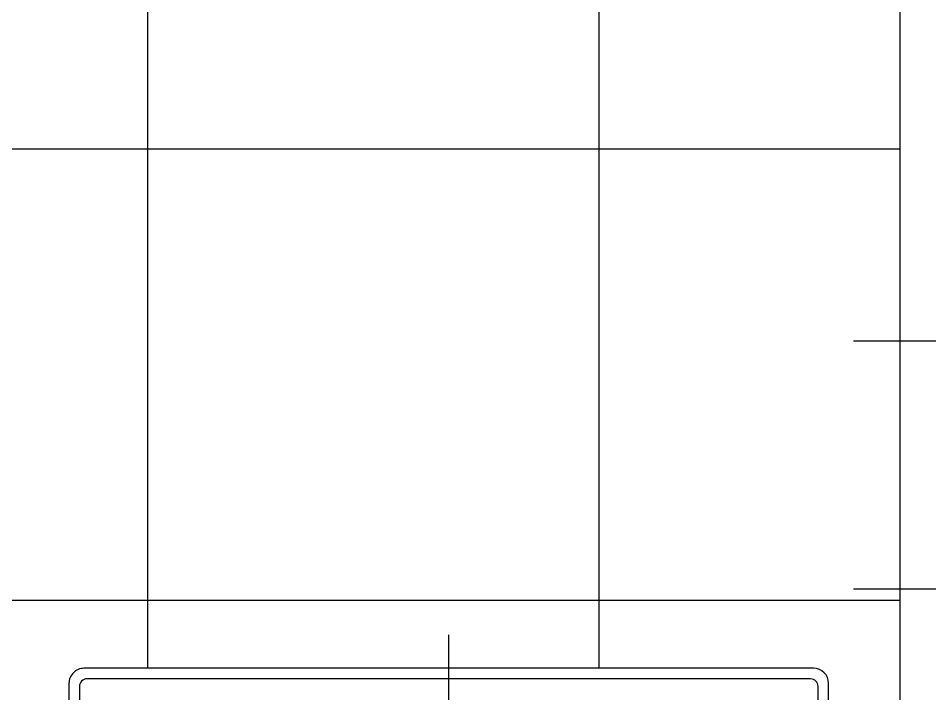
# Model space of a CAD drawing. Header units: millimetres. Extents: x 18456 to 179493, y -203649 to 469211.
# Drawn here: x 107713 to 108319, y 133472 to 133921 of the extents above; entities that cross this region are included whole.
import ezdxf

# ---------------------------------------------------------------- set-up
doc = ezdxf.new("R2010")
doc.units = ezdxf.units.MM
doc.linetypes.add('X-평면도(기본형)$0$HIDDENX2', pattern=[0.75, 0.5, -0.25])
for name, color, linetype, true_color in [('X-평면도(기본형)$0$FUR', 6, 'Continuous', 0xff00ff), ('X-평면도(기본형)$0$KITC', 6, 'Continuous', 0xff00ff), ('X-평면도(기본형)$0$TIL', 5, 'Continuous', 0x0000ff)]:
    doc.layers.add(name, color=color, linetype=linetype, true_color=true_color)

# ---------------------------------------------------------------- blocks, each defined once
blk = doc.blocks.new('X-평면도(기본형)$0$SB1703 1500')
at = {"layer": 'X-평면도(기본형)$0$FUR', "color": 1, "true_color": 0xff0000}
for p, q in [((607.5, 98.83), (607.5, -30.98)), ((772.5, 98.83), (772.5, -30.98))]:
    blk.add_line(p, q, dxfattribs=at)
at = {"layer": 'X-평면도(기본형)$0$FUR', "color": 8, "linetype": 'X-평면도(기본형)$0$HIDDENX2', "ltscale": 2, "true_color": 0x808080}
for p, q in [((607.5, 98.83), (607.5, -30.98)), ((772.5, 98.83), (772.5, -30.98))]:
    blk.add_line(p, q, dxfattribs=at)
blk.add_open_spline([(0, 0), (750, 0), (1500, 0)], degree=2, dxfattribs=at)
at = {"layer": 'X-평면도(기본형)$0$FUR'}
blk.add_open_spline([(0, 0), (750, 0), (1500, 0)], degree=2, dxfattribs=at)
blk = doc.blocks.new('X-평면도(기본형)$0$세면대_공통')
at = {"layer": 'X-평면도(기본형)$0$FUR', "color": 1, "true_color": 0xff0000}
blk.add_line((765264.28, -195403.28, 0.03), (765264.28, -195892.78, -0.59), dxfattribs=at)
at = {"layer": 'X-평면도(기본형)$0$FUR'}
for p, q in [((765011.78, -195428.53, 0), (765011.78, -195860.53, 0)), ((765516.78, -195860.53, 0), (765516.78, -195428.53, 0)), ((765018.78, -195555.53, 0), (765018.78, -195858.53, 0)), ((765509.78, -195858.53, 0), (765509.78, -195555.53, 0)), ((765023.78, -195863.53, 0), (765504.78, -195863.53, 0)), ((765021.78, -195870.53, 0), (765506.78, -195870.53, 0))]:
    blk.add_line(p, q, dxfattribs=at)
for centre, radius, start, end in [((765021.78, -195860.53, 0), 10, 180, 270), ((765023.78, -195858.53, 0), 5, 180, 270), ((765504.78, -195858.53, 0), 5, 270, 0), ((765506.78, -195860.53, 0), 10, 270, 0)]:
    blk.add_arc(centre, radius, start, end, dxfattribs=at)
blk = doc.blocks.new('X-평면도(기본형)$0$ba15002200')
at = {"layer": 'X-평면도(기본형)$0$TIL'}
for p, q in [((600, 1400), (600, 570.84)), ((900, 1400), (900, 0)), ((555, 1200), (1420.12, 1200)), ((555, 900), (1420.12, 900))]:
    blk.add_line(p, q, dxfattribs=at)
at = {"layer": 'X-평면도(기본형)$0$FUR'}
blk.add_blockref('X-평면도(기본형)$0$SB1703 1500', (0, 1400), dxfattribs=at)
at = {"layer": 'X-평면도(기본형)$0$FUR', "xscale": -1, "rotation": 90}
blk.add_blockref('X-평면도(기본형)$0$세면대_공통', (-195315.53, 766364.28, 0), dxfattribs=at)

msp = doc.modelspace()

# ---------------------------------------------------------------- block references
at = {"layer": 'X-평면도(기본형)$0$KITC', "xscale": -1, "rotation": 270}
msp.add_blockref('X-평면도(기본형)$0$ba15002200', (106899.63, 132933.95), dxfattribs=at)

doc.saveas('drawing.dxf')
